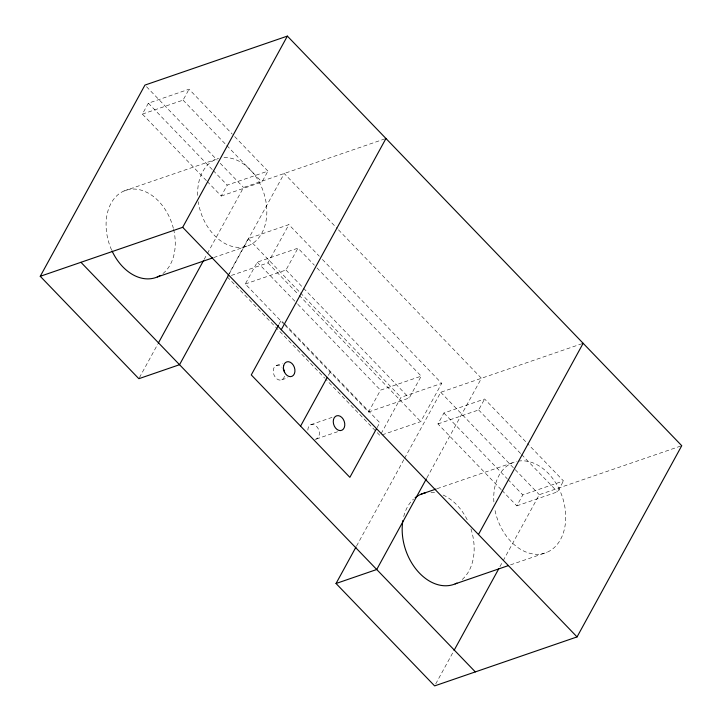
<?xml version="1.0" encoding="UTF-8"?>
<svg xmlns="http://www.w3.org/2000/svg" width="722" height="722" viewBox="0 0 722 722"><rect width="100%" height="100%" fill="white"/><g stroke="black" fill="none" stroke-linecap="round" stroke-linejoin="round"><path stroke-width="0.54" stroke-dasharray="3.61 2.71" d="M206.411 180.626L142.378 114.112L148.362 103.192L189.056 89.194L232.006 133.805M142.378 114.112L183.072 100.123L189.056 89.194M207.196 181.439L221.248 196.032L227.231 185.112L267.925 171.114L232.782 134.617M139.391 377.714L157.739 344.204M204.145 259.433L206.844 254.505M207.385 253.521L243.54 187.485L385.963 138.498M221.248 196.032L261.942 182.043L267.925 171.114M227.782 275.885L248.188 238.63L288.881 224.632L319.286 256.211M229.19 274.026L284.233 173.488L337.228 228.531M284.306 324.512L245.299 283.999L257.267 262.149L297.96 248.151L314.341 265.164M231.419 275.434L267.943 262.871L288.881 224.632M245.299 283.999L285.993 270.01L297.96 248.151M279.044 324.196L281.183 320.297L283.493 322.698M328.348 375.395L330.477 371.496M285.082 325.315L368.545 412L380.512 390.151L421.206 376.153L315.117 265.976M377.11 427.577L379.781 422.695L284.26 323.492M322.409 259.451L441.702 383.355L401.008 397.344L380.07 435.592L325.487 378.906M368.545 412L409.239 398.002L421.206 376.153M382.155 434.87L420.764 421.594L441.702 383.355M356.542 546.049L404.031 459.309M404.573 458.326L440.727 392.281L583.15 343.302M501.203 489.633L437.947 423.94L443.931 413.011L484.624 399.013L526.789 442.821M426.919 477.838L481.421 378.292L338.004 229.343M437.947 423.94L478.641 409.943L484.624 399.013M501.989 490.446L516.826 505.86L522.8 494.931L563.494 480.933L527.574 443.624M435.709 683.933L453.515 651.406M499.922 566.635L502.62 561.707M503.162 560.723L539.316 494.687L681.748 445.7M516.826 505.86L557.519 491.863L563.494 480.933M124.031 190.969L215.589 159.481M213.739 257.555L248.873 245.471M276.237 365.503L282.338 363.41M281.779 379.835L287.888 377.741M310.821 424.689L332.021 417.397M316.371 439.021L337.562 431.729M437.153 488.668L512.746 462.676M510.508 564.866L546.707 552.42M183.072 100.123L226.022 144.734M226.807 145.546L261.942 182.043M478.641 409.943L520.815 453.741M521.591 454.553L557.519 491.863M146.494 86.694L217.141 160.067M220.246 163.298L243.54 187.485M440.727 392.281L514.47 468.885M515.255 469.688L539.316 494.687M148.362 103.192L212.394 169.697M213.18 170.509L227.231 185.112M443.931 413.011L507.187 478.713M507.963 479.525L522.8 494.931M285.993 270.01L409.239 398.002M248.188 238.63L299.648 292.076M300.424 292.879L401.008 397.344M267.943 262.871L298.348 294.459M299.134 295.271L420.764 421.594M257.267 262.149L297.049 303.466M297.825 304.278L380.512 390.151M227.25 276.869L324.71 378.093M518.143 461.141A48.004 34.295 71 0 1 564.171 503.469A48.004 34.295 71 0 1 539.054 554.216A48.004 34.295 71 0 1 494.669 508.568M493.866 501.907A48.004 34.295 71 0 1 517.033 461.349M403.715 516.555A48.004 34.295 71 0 1 413.544 499.073M430.989 492.296A48.004 34.295 71 0 1 435.14 492.648M443.073 495.039A48.004 34.295 71 0 1 468.307 522.096M470.943 528.901A48.004 34.295 71 0 1 461.223 580.326M224.01 157.576A46.136 32.968 71 0 1 265.967 201.727A46.136 32.968 71 0 1 239.397 247.402A46.136 32.968 71 0 1 198.279 201.808M197.684 195.391A46.136 32.968 71 0 1 218.64 158.407M111.603 250.011A46.136 32.968 71 0 1 125.502 190.391A46.136 32.968 71 0 1 173.343 228.251M173.605 229.316A46.136 32.968 71 0 1 162.919 273.584M307.834 430.15A7.689 5.496 71 0 1 313.222 424.446A7.689 5.496 71 0 1 319.295 432.261A7.689 5.496 71 0 1 314.972 439.337M284.54 376.207A7.689 5.496 71 0 1 276.914 378.942A7.689 5.496 71 0 1 273.837 368.049A7.689 5.496 71 0 1 281.995 367.209"/><path stroke-width="1.08" d="M228.648 275.01L179.543 364.7L138.85 378.698L40.252 276.3L144.941 85.088L287.374 36.1L681.748 445.7L577.058 636.912L434.626 685.9L336.037 583.502L356 547.032M40.252 276.3L182.684 227.313L287.374 36.1M158.271 343.221L203.604 260.425M278.512 325.171L251.274 374.926L349.863 477.332L376.568 428.552M281.273 329.719L385.963 138.498M300.569 426.133L327.274 377.353M426.377 478.821L376.731 569.505L336.037 583.502M478.46 534.515L583.15 343.302M454.057 650.414L498.848 568.611M157.315 276.959L212.674 257.916M421.179 494.164L436.088 489.038M455.149 583.908L508.378 565.597M182.684 227.313L577.058 636.912M80.945 262.303L475.32 671.902M456.954 583.078A48.004 34.295 71 0 1 417.533 570.994A48.004 34.295 71 0 1 402.876 520.544M415.105 497.738A48.004 34.295 71 0 1 425.475 492.837M160.203 275.479A46.136 32.968 71 0 1 112.054 251.012M283.168 368.716A7.689 5.496 71 0 1 284.603 372.426M283.647 365.639A7.689 5.496 71 0 0 290.551 376.658A7.689 5.496 71 0 0 293.349 365.224A7.689 5.496 71 0 0 283.647 365.639M333.492 419.572A7.689 5.496 71 0 0 340.405 430.592A7.689 5.496 71 0 0 343.194 419.157A7.689 5.496 71 0 0 333.492 419.572"/></g></svg>
